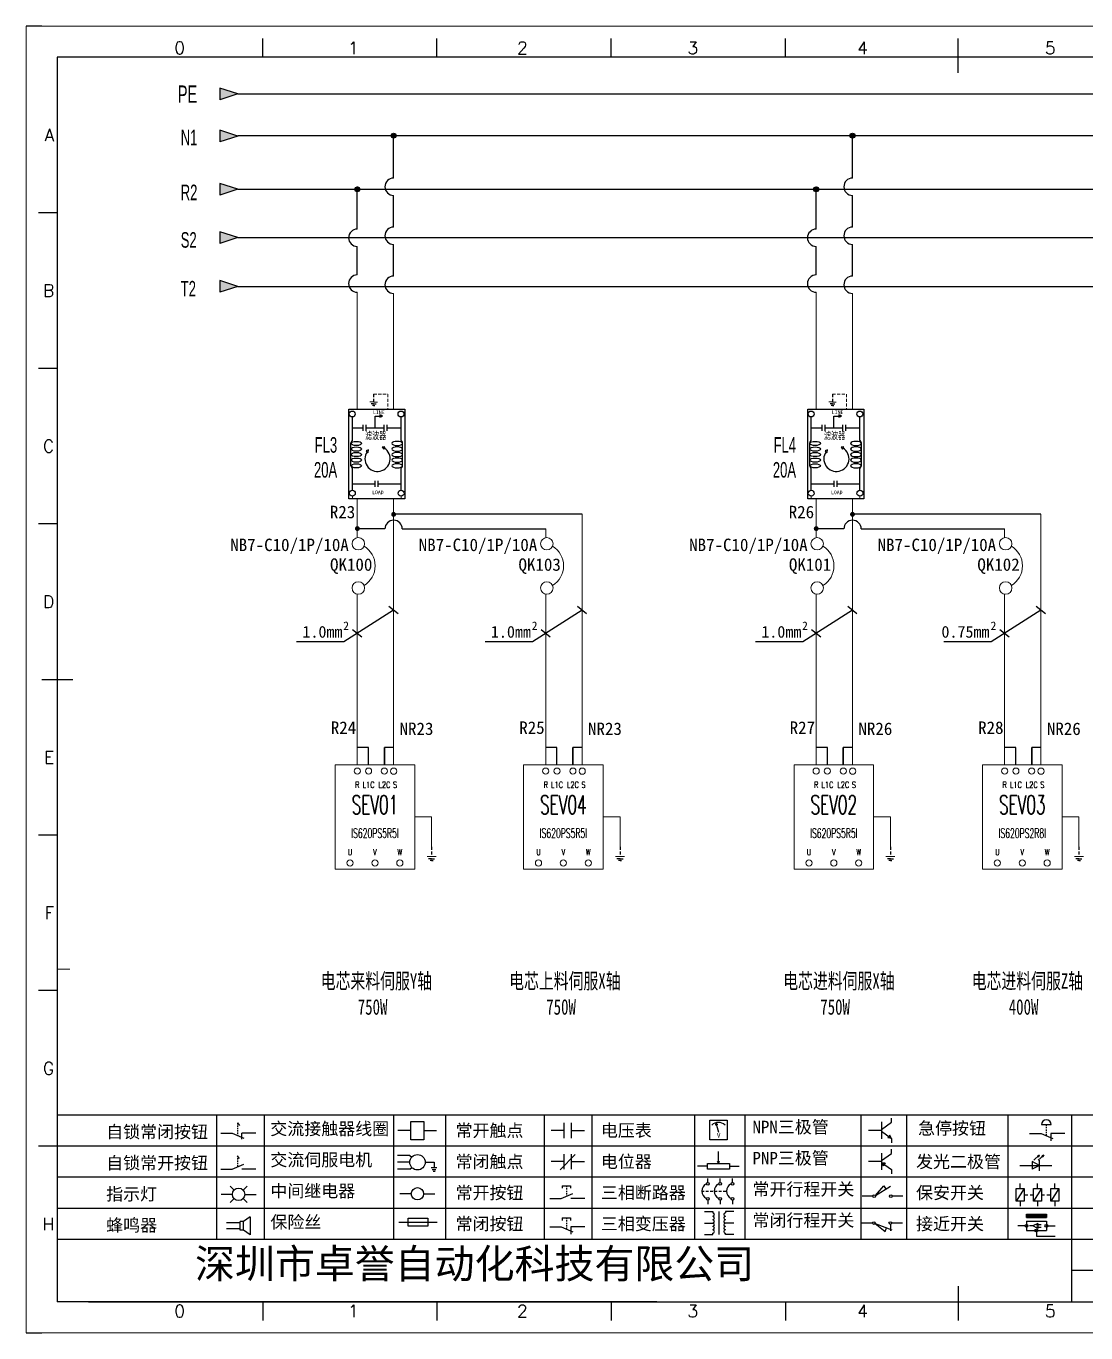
# Model space of a CAD drawing. Header units: millimetres. Extents: x 336 to 12810, y -1577 to 4105.
# Drawn here: x 7607.3 to 7777.6, y -58.4 to 151.6 of the extents above; entities that cross this region are included whole.
import ezdxf
from ezdxf.enums import TextEntityAlignment as Align

# ---------------------------------------------------------------- set-up
doc = ezdxf.new("R2010")
doc.units = ezdxf.units.MM
doc.linetypes.add('DASHED', pattern=[0.75, 0.5, -0.25])
for name, color, linetype in [('0015LEVEL_0', 7, 'Continuous'), ('AE_BOR', 1, 'Continuous'), ('MISC', 2, 'Continuous'), ('SYMS', 7, 'Continuous'), ('主图', 7, 'Continuous')]:
    doc.layers.add(name, color=color, linetype=linetype)
doc.styles.get("Standard").update_dxf_attribs({"font": ''})
doc.styles.add('STYLE1', font='italic.shx', dxfattribs={"width": 0.68, "height": 3, "bigfont": 'xc00.shx'})
doc.styles.add('WD', font='romans.shx', dxfattribs={"width": 0.8, "bigfont": 'gbcbig.shx'})
doc.styles.add('样式 0', font='')
doc.styles.add('样式 8', font='arial.ttf', dxfattribs={"width": 0.6, "height": 2.5})
doc.styles.add('汉字', font='')
doc.styles.get('Standard').set_extended_font_data('SimSun')
doc.styles.get('样式 0').set_extended_font_data('KaiTi_GB2312')
doc.styles.get('汉字').set_extended_font_data('新宋体')

# ---------------------------------------------------------------- blocks, each defined once
blk = doc.blocks.new('*U6')
at = {"linetype": 'ByBlock'}
for p, q in [((-1909.23, -780.45), (-1909.23, -780.67)), ((-1909.23, -780.45), (-1908.92, -780.84)), ((-1909.23, -780.84), (-1909.23, -781.05)), ((-1911.92, -782.07), (-1910.06, -782.07)), ((-1910.06, -782.07), (-1908.18, -782.88)), ((-1909.23, -781.23), (-1909.23, -781.44)), ((-1909.23, -781.61), (-1909.23, -781.83)), ((-1909.23, -782), (-1909.23, -782.21)), ((-1909.23, -782.38), (-1909.23, -782.43)), ((-1908.52, -783.07), (-1908.52, -782.07)), ((-1906.25, -782.07), (-1908.52, -782.07))]:
    blk.add_line(p, q, dxfattribs=at)
blk = doc.blocks.new('*U8')
at = {"linetype": 'ByBlock'}
for p, q in [((-1908.88, -791.17), (-1909.23, -790.71)), ((-1909.23, -790.71), (-1909.23, -790.92)), ((-1909.23, -791.09), (-1909.23, -791.31)), ((-1909.23, -791.48), (-1909.23, -791.69)), ((-1911.92, -792.89), (-1910.06, -792.89)), ((-1910.06, -792.89), (-1908.18, -792.08)), ((-1909.23, -791.86), (-1909.23, -792.08)), ((-1909.23, -792.25), (-1909.23, -792.47)), ((-1906.25, -792.89), (-1908.52, -792.89))]:
    blk.add_line(p, q, dxfattribs=at)
blk = doc.blocks.new('蜂鸣器')
at = {"linetype": 'ByBlock'}
for p, q in [((-1907.17, -795.53), (-1908.25, -796.26)), ((-1907.17, -795.53), (-1907.17, -798.41)), ((-1908.8, -796.48), (-1911.01, -796.48)), ((-1908.8, -797.46), (-1911.01, -797.46)), ((-1908.25, -796.26), (-1908.8, -796.26)), ((-1908.8, -797.68), (-1908.8, -796.26)), ((-1908.25, -797.68), (-1908.8, -797.68)), ((-1908.25, -797.68), (-1908.25, -796.26)), ((-1907.17, -798.41), (-1908.25, -797.68))]:
    blk.add_line(p, q, dxfattribs=at)
blk = doc.blocks.new('指示灯')
at = {"linetype": 'ByBlock'}
for p, q in [((-1854.25, -776.92), (-1856.06, -776.92)), ((-1854.62, -775.59), (-1853.97, -776.23)), ((-1851.9, -775.59), (-1852.54, -776.23)), ((-1852.26, -776.92), (-1850.45, -776.92)), ((-1854.62, -778.25), (-1853.97, -777.61)), ((-1851.9, -778.25), (-1852.54, -777.61))]:
    blk.add_line(p, q, dxfattribs=at)
blk.add_circle((-1853.26, -776.92), 0.992, dxfattribs=at)
blk = doc.blocks.new('交流接触器线圈')
at = {"linetype": 'ByBlock'}
for p, q in [((-1880.82, -781.77), (-1882.87, -781.77)), ((-1878.72, -781.77), (-1876.67, -781.77))]:
    blk.add_line(p, q, dxfattribs=at)
blk.add_lwpolyline([(-1880.82, -780.28), (-1878.72, -780.28), (-1878.72, -783.26), (-1880.82, -783.26)], close=True, dxfattribs=at)
blk = doc.blocks.new('交流伺服电机')
at = {"linetype": 'ByBlock'}
for p, q in [((-1880.97, -785.75), (-1882.94, -785.75)), ((-1880.97, -786.85), (-1882.94, -786.85)), ((-1880.97, -785.75), (-1880.65, -786.03)), ((-1878.49, -786.85), (-1877.07, -786.85)), ((-1877.07, -786.85), (-1877.07, -787.72)), ((-1880.97, -787.94), (-1882.94, -787.94)), ((-1880.97, -787.94), (-1880.65, -787.67)), ((-1877.54, -787.72), (-1876.59, -787.72)), ((-1877.38, -788.01), (-1876.75, -788.01)), ((-1877.23, -788.29), (-1876.9, -788.29))]:
    blk.add_line(p, q, dxfattribs=at)
blk.add_circle((-1879.73, -786.85), 1.24, dxfattribs=at)
blk = doc.blocks.new('中间继电器')
at = {"linetype": 'ByBlock'}
for p, q in [((-1880.72, -791.92), (-1882.54, -791.92)), ((-1878.74, -791.92), (-1876.92, -791.92))]:
    blk.add_line(p, q, dxfattribs=at)
blk.add_circle((-1879.73, -791.92), 0.992, dxfattribs=at)
blk = doc.blocks.new('保险丝')
at = {"linetype": 'ByBlock'}
blk.add_line((-1882.72, -796.49), (-1876.55, -796.49), dxfattribs=at)
blk.add_lwpolyline([(-1881.2, -795.86), (-1878.06, -795.86), (-1878.06, -797.12), (-1881.2, -797.12)], close=True, dxfattribs=at)
blk = doc.blocks.new('常开按钮')
at = {"linetype": 'ByBlock'}
for p, q in [((-1910.06, -787.73), (-1908.18, -786.93)), ((-1909.9, -785.68), (-1908.56, -785.68)), ((-1909.9, -785.68), (-1909.9, -786.07)), ((-1909.23, -785.68), (-1909.23, -785.89)), ((-1909.23, -786.06), (-1909.23, -786.28)), ((-1909.23, -786.45), (-1909.23, -786.67)), ((-1909.23, -786.84), (-1909.23, -787.05)), ((-1909.23, -787.22), (-1909.23, -787.38)), ((-1908.56, -785.68), (-1908.56, -786.07)), ((-1911.92, -787.73), (-1910.06, -787.73)), ((-1906.25, -787.73), (-1908.52, -787.73))]:
    blk.add_line(p, q, dxfattribs=at)
blk = doc.blocks.new('常开触点')
at = {"linetype": 'ByBlock'}
for p, q in [((-1853.82, -782.99), (-1853.82, -780.56)), ((-1852.6, -782.99), (-1852.6, -780.56)), ((-1853.82, -781.77), (-1855.88, -781.77)), ((-1852.6, -781.77), (-1850.55, -781.77))]:
    blk.add_line(p, q, dxfattribs=at)
blk = doc.blocks.new('常闭触点')
at = {"linetype": 'ByBlock'}
for p, q in [((-1853.82, -786.77), (-1855.88, -786.77)), ((-1852.01, -785.66), (-1854.43, -788.1)), ((-1853.82, -787.99), (-1853.82, -785.56)), ((-1852.6, -787.99), (-1852.6, -785.56)), ((-1852.6, -786.77), (-1850.55, -786.77))]:
    blk.add_line(p, q, dxfattribs=at)
blk = doc.blocks.new('常闭按钮')
at = {"linetype": 'ByBlock'}
for p, q in [((-1854.11, -790.83), (-1852.77, -790.83)), ((-1854.11, -790.83), (-1854.11, -791.22)), ((-1853.44, -790.83), (-1853.44, -791.04)), ((-1853.44, -791.21), (-1853.44, -791.43)), ((-1853.44, -791.6), (-1853.44, -791.82)), ((-1852.77, -790.83), (-1852.77, -791.22)), ((-1856.13, -792.28), (-1854.28, -792.28)), ((-1854.28, -792.28), (-1852.4, -793.09)), ((-1853.44, -791.99), (-1853.44, -792.2)), ((-1853.44, -792.37), (-1853.44, -792.53)), ((-1850.47, -792.28), (-1852.73, -792.28)), ((-1852.73, -792.28), (-1852.73, -793.43))]:
    blk.add_line(p, q, dxfattribs=at)
blk = doc.blocks.new('电压表')
at = {"linetype": 'ByBlock'}
for p, q in [((-1814.84, -780.75), (-1814.91, -781.13)), ((-1814.6, -781.05), (-1814.91, -781.13)), ((-1814.84, -780.75), (-1814.46, -782.26)), ((-1814.84, -780.75), (-1814.6, -781.05))]:
    blk.add_line(p, q, dxfattribs=at)
blk.add_lwpolyline([(-1815.84, -780.34), (-1813.07, -780.34), (-1813.07, -783.49), (-1815.84, -783.49)], close=True, dxfattribs=at)
blk.add_arc((-1814.46, -782.26), 1.56, 46.8313, 133.1687, dxfattribs=at)
at = {"linetype": 'ByBlock', "insert": (-1814.7, -782.39), "char_height": 0.75, "width": 0.6768, "attachment_point": 1}
blk.add_mtext('V', dxfattribs=at)
blk = doc.blocks.new('电位器')
at = {"linetype": 'ByBlock'}
for p, q in [((-1814.45, -787.3), (-1814.45, -785.39)), ((-1814.45, -787.3), (-1814.62, -786.96)), ((-1814.62, -786.96), (-1814.27, -786.96)), ((-1814.45, -787.3), (-1814.27, -786.96)), ((-1816.21, -787.75), (-1817.79, -787.75)), ((-1812.68, -787.75), (-1811.1, -787.75))]:
    blk.add_line(p, q, dxfattribs=at)
blk.add_lwpolyline([(-1816.21, -787.3), (-1812.68, -787.3), (-1812.68, -788.2), (-1816.21, -788.2)], close=True, dxfattribs=at)
blk = doc.blocks.new('三相断路器')
at = {"linetype": 'ByBlock'}
for p, q in [((-1816.17, -790.33), (-1816.17, -789.7)), ((-1814.17, -790.33), (-1814.17, -789.7)), ((-1812.18, -790.33), (-1812.18, -789.7)), ((-1817.14, -791.74), (-1816.72, -791.74)), ((-1816.45, -791.74), (-1816.03, -791.74)), ((-1816.17, -793.19), (-1816.17, -793.83)), ((-1815.76, -791.74), (-1815.34, -791.74)), ((-1815.07, -791.74), (-1814.65, -791.74)), ((-1814.38, -791.74), (-1813.96, -791.74)), ((-1814.17, -793.19), (-1814.17, -793.83)), ((-1813.69, -791.74), (-1813.27, -791.74)), ((-1812.18, -793.19), (-1812.18, -793.83))]:
    blk.add_line(p, q, dxfattribs=at)
for centre in [(-1816.17, -790.55), (-1814.17, -790.55), (-1812.18, -790.55), (-1816.17, -792.98), (-1814.17, -792.98), (-1812.18, -792.98)]:
    blk.add_circle(centre, 0.219, dxfattribs=at)
for centre in [(-1815.81, -791.74), (-1813.82, -791.74), (-1811.83, -791.74)]:
    blk.add_arc(centre, 1.32, 115.5791, 244.4209, dxfattribs=at)
blk = doc.blocks.new('三相变压器')
at = {"linetype": 'ByBlock'}
for p, q in [((-1816.69, -795.03), (-1815.37, -795.03)), ((-1815.37, -795.03), (-1815.37, -795.24)), ((-1814.34, -798.7), (-1814.34, -795.04)), ((-1812, -795.03), (-1813.32, -795.03)), ((-1813.32, -795.03), (-1813.32, -795.24)), ((-1816.69, -796.87), (-1815.37, -796.87)), ((-1812, -796.87), (-1813.32, -796.87)), ((-1816.69, -798.71), (-1815.37, -798.71)), ((-1815.37, -798.71), (-1815.37, -798.5)), ((-1813.32, -798.71), (-1813.32, -798.5)), ((-1812, -798.71), (-1813.32, -798.71))]:
    blk.add_line(p, q, dxfattribs=at)
for centre, start, end in [((-1815.37, -795.51), 270, 90), ((-1815.37, -796.06), 270, 90), ((-1813.32, -795.51), 90, 270), ((-1813.32, -796.06), 90, 270), ((-1815.37, -796.6), 270, 90), ((-1815.37, -797.14), 270, 90), ((-1815.37, -797.68), 270, 90), ((-1815.37, -798.23), 270, 90), ((-1813.32, -796.6), 90, 270), ((-1813.32, -797.14), 90, 270), ((-1813.32, -797.68), 90, 270), ((-1813.32, -798.23), 90, 270)]:
    blk.add_arc(centre, 0.271, start, end, dxfattribs=at)
blk = doc.blocks.new('NPN三极管')
at = {"linetype": 'ByBlock'}
for p, q in [((-1785.73, -780.61), (-1785.73, -783.32)), ((-1785.73, -781.82), (-1784.15, -780.66)), ((-1784.15, -780.66), (-1784.15, -779.98)), ((-1785.73, -781.97), (-1787.81, -781.97)), ((-1785.73, -782.11), (-1784.15, -783.27)), ((-1784.41, -782.73), (-1784.74, -783.18)), ((-1784.15, -783.27), (-1784.74, -783.18)), ((-1784.15, -783.27), (-1784.41, -782.73)), ((-1784.15, -783.27), (-1784.15, -783.96))]:
    blk.add_line(p, q, dxfattribs=at)
blk = doc.blocks.new('PNP三极管')
at = {"linetype": 'ByBlock'}
for p, q in [((-1784.9, -785.38), (-1784.9, -788.09)), ((-1783.32, -785.43), (-1783.32, -784.75)), ((-1784.9, -786.74), (-1786.98, -786.74)), ((-1784.9, -786.59), (-1783.32, -785.43)), ((-1784.9, -786.88), (-1783.32, -788.04)), ((-1784.9, -786.88), (-1784.31, -786.97)), ((-1784.9, -786.88), (-1784.64, -787.42)), ((-1784.31, -786.97), (-1784.64, -787.42)), ((-1783.32, -788.04), (-1783.32, -788.73))]:
    blk.add_line(p, q, dxfattribs=at)
blk = doc.blocks.new('常开行程开关')
at = {"linetype": 'ByBlock'}
for p, q in [((-1785.89, -792.17), (-1784.52, -790.62)), ((-1785.89, -792.17), (-1783.43, -790.72)), ((-1784.52, -790.62), (-1784.19, -791.17)), ((-1786.29, -792.3), (-1788.01, -792.3)), ((-1781.48, -792.3), (-1783.21, -792.3))]:
    blk.add_line(p, q, dxfattribs=at)
for centre in [(-1786.07, -792.3), (-1783.42, -792.3)]:
    blk.add_circle(centre, 0.219, dxfattribs=at)
blk = doc.blocks.new('常闭行程开关')
at = {"linetype": 'ByBlock'}
for p, q in [((-1786.34, -796.62), (-1788.07, -796.62)), ((-1785.93, -796.72), (-1783.25, -797.7)), ((-1785.93, -796.72), (-1784.3, -798)), ((-1784.3, -798), (-1784.08, -797.4)), ((-1783.48, -796.84), (-1783.48, -797.85)), ((-1781.54, -796.62), (-1783.26, -796.62))]:
    blk.add_line(p, q, dxfattribs=at)
for centre in [(-1786.12, -796.62), (-1783.48, -796.62)]:
    blk.add_circle(centre, 0.219, dxfattribs=at)
blk = doc.blocks.new('发光二极管')
at = {"linetype": 'ByBlock'}
for p, q in [((-1755.78, -785.92), (-1754.89, -785.14)), ((-1754.89, -785.14), (-1755.2, -785.22)), ((-1755.2, -785.22), (-1755.01, -785.43)), ((-1755.08, -785.92), (-1754.18, -785.14)), ((-1754.89, -785.14), (-1755.01, -785.43)), ((-1754.18, -785.14), (-1754.49, -785.22)), ((-1754.49, -785.22), (-1754.31, -785.43)), ((-1754.18, -785.14), (-1754.31, -785.43)), ((-1758.01, -786.77), (-1752.89, -786.77)), ((-1754.84, -786.77), (-1756.04, -786.16)), ((-1756.04, -786.16), (-1756.04, -787.39)), ((-1754.84, -786.77), (-1756.04, -787.39)), ((-1754.84, -787.63), (-1754.84, -785.92))]:
    blk.add_line(p, q, dxfattribs=at)
blk = doc.blocks.new('保安开关')
at = {"linetype": 'ByBlock'}
for p, q in [((-1757.33, -790.79), (-1758.6, -792.81)), ((-1757.96, -790.79), (-1757.96, -789.97)), ((-1754.54, -790.79), (-1755.81, -792.81)), ((-1755.17, -790.79), (-1755.17, -789.97)), ((-1751.75, -790.79), (-1753.02, -792.81)), ((-1752.39, -790.79), (-1752.39, -789.97)), ((-1757.96, -792.81), (-1757.96, -793.62)), ((-1757.33, -791.8), (-1756.72, -791.8)), ((-1756.35, -791.8), (-1755.89, -791.8)), ((-1755.17, -792.81), (-1755.17, -793.62)), ((-1754.52, -791.8), (-1754.06, -791.8)), ((-1753.69, -791.8), (-1753.08, -791.8)), ((-1752.39, -792.81), (-1752.39, -793.62))]:
    blk.add_line(p, q, dxfattribs=at)
for points in [[(-1758.6, -790.79), (-1757.33, -790.79), (-1757.33, -792.81), (-1758.6, -792.81)], [(-1755.81, -790.79), (-1754.54, -790.79), (-1754.54, -792.81), (-1755.81, -792.81)], [(-1753.02, -790.79), (-1751.75, -790.79), (-1751.75, -792.81), (-1753.02, -792.81)]]:
    blk.add_lwpolyline(points, close=True, dxfattribs=at)
blk = doc.blocks.new('接近开关')
at = {"linetype": 'ByBlock'}
h = blk.add_hatch(dxfattribs=at)
h.set_pattern_fill('ANSI31', color=256, scale=0.01, style=0)
h.set_pattern_definition([(45, (-89.131516, -30.795668), (-0.0224506403, 0.0224506403), [])])
h.paths.add_polyline_path([(-1516.96, -1123.35), (-1516.96, -1122.85), (-1513.76, -1122.85), (-1513.76, -1123.35)])
for p, q in [((-1516.96, -1123.35), (-1516.96, -1122.85)), ((-1516.96, -1122.85), (-1513.76, -1122.85)), ((-1516.96, -1123.35), (-1513.76, -1123.35)), ((-1513.76, -1122.85), (-1513.76, -1123.35)), ((-1517.18, -1124.71), (-1518.36, -1124.71)), ((-1516.96, -1123.95), (-1513.76, -1123.95)), ((-1516.96, -1123.95), (-1516.96, -1125.47)), ((-1516.96, -1125.47), (-1513.76, -1125.47)), ((-1515.91, -1124.71), (-1516.45, -1124.71)), ((-1515.11, -1124.31), (-1515.91, -1124.71)), ((-1515.11, -1125.11), (-1515.91, -1124.71)), ((-1515.33, -1124.53), (-1515.17, -1124.53)), ((-1515.33, -1124.88), (-1515.17, -1124.88)), ((-1515.25, -1124.45), (-1515.25, -1124.61)), ((-1515.11, -1124.31), (-1515.11, -1125.11)), ((-1515.11, -1124.48), (-1514.58, -1124.48)), ((-1515.11, -1124.94), (-1514.58, -1124.94)), ((-1513.76, -1123.95), (-1513.76, -1125.47)), ((-1513.54, -1124.71), (-1512.36, -1124.71)), ((-1515.36, -1125.69), (-1515.36, -1126.36)), ((-1515.36, -1126.36), (-1512.36, -1126.36))]:
    blk.add_line(p, q, dxfattribs=at)
for centre in [(-1516.96, -1124.71), (-1515.36, -1125.47), (-1513.76, -1124.71)]:
    blk.add_circle(centre, 0.225, dxfattribs=at)
blk = doc.blocks.new('急停按钮')
at = {"linetype": 'ByBlock'}
for p, q in [((-1.86, 0), (0, 0)), ((0, 0), (1.88, -0.81)), ((0.06, 1.45), (1.61, 1.45)), ((0.83, 1.45), (0.83, 1.24)), ((0.83, 1.07), (0.83, 0.85)), ((0.83, 0.68), (0.83, 0.47)), ((0.83, 0.29), (0.83, 0.08)), ((3.81, 0), (1.54, 0)), ((1.54, 0), (1.54, -1.15)), ((0.83, -0.09), (0.83, -0.24))]:
    blk.add_line(p, q, dxfattribs=at)
blk.add_arc((0.83, 1.45), 0.774, 0, 180)
blk = doc.blocks.new('电控横A4')
for p, q in [((292, -5), (5, -5)), ((5, -5), (5, -205)), ((10.03, -205), (289.53, -205)), ((130.8, -205), (190.75, -205))]:
    blk.add_line(p, q)
at = {"lineweight": 9, "ltscale": 0.1}
for p, q in [((5, -151.57), (7, -151.57)), ((101.34, -205), (130.8, -205)), ((129.44, -205), (129.44, -205)), ((129.44, -205), (129.44, -205)), ((129.44, -205), (129.44, -205)), ((129.44, -205), (129.44, -205))]:
    blk.add_line(p, q, dxfattribs=at)
at = {"linetype": 'ByBlock'}
for p, q in [((292, -175), (5, -175)), ((292, -180), (5, -180)), ((292, -185), (5, -185)), ((292, -190), (5, -190)), ((292, -195), (5, -195)), ((292, -200), (168.03, -200))]:
    blk.add_line(p, q, dxfattribs=at)
at = {"color": 0, "lineweight": -2}
for p, q in [((30.58, -175), (30.58, -195)), ((38.26, -175), (38.26, -195)), ((59.05, -175), (59.05, -195)), ((67.4, -175), (67.4, -195)), ((83.26, -175), (83.26, -195)), ((90.91, -175), (90.91, -195)), ((107.4, -175), (107.4, -195)), ((115.5, -175), (115.5, -195)), ((134.12, -175), (134.12, -195)), ((141.48, -175), (141.48, -195)), ((157.79, -175), (157.79, -195)), ((168.03, -175), (168.03, -204.92))]:
    blk.add_line(p, q, dxfattribs=at)
at = {"color": 0, "ltscale": 2}
blk.add_line((101.34, -205), (5, -205), dxfattribs=at)
at = {"layer": 'AE_BOR', "lineweight": 30}
for p, q in [((2.53, 0), (0, 0)), ((0, -210), (2.53, -210))]:
    blk.add_line(p, q, dxfattribs=at)
at = {"layer": 'AE_BOR', "color": 1, "lineweight": 15}
for p, q in [((0, 0), (297, 0)), ((0, -210), (0, 0)), ((297, -210), (0, -210))]:
    blk.add_line(p, q, dxfattribs=at)
at = {"layer": 'AE_BOR'}
for p, q in [((38.03, -5), (38.03, -2)), ((66.03, -5), (66.03, -2)), ((94.03, -5), (94.03, -2)), ((122.03, -5), (122.03, -2)), ((149.78, -5), (149.78, -2)), ((5, -30), (2, -30)), ((5, -55), (2, -55)), ((5, -80), (2, -80)), ((5, -130), (2, -130)), ((5, -155), (2, -155)), ((5, -180), (2, -180)), ((38.03, -205), (38.03, -208)), ((66.03, -205), (66.03, -208)), ((94.03, -205), (94.03, -208)), ((122.03, -205), (122.03, -208)), ((149.78, -205), (149.78, -208))]:
    blk.add_line(p, q, dxfattribs=at)
at = {"layer": 'AE_BOR', "color": 2, "lineweight": 30}
for p, q in [((149.78, -7.5), (149.78, -2.5)), ((2.5, -105), (7.5, -105)), ((149.78, -202.5), (149.78, -207.5)), ((149.78, -205), (149.78, -207.5))]:
    blk.add_line(p, q, dxfattribs=at)
at = {"linetype": 'ByBlock'}
for name, p in [('*U6', (1943.19, 604.18)), ('交流接触器线圈', (1942.62, 604.27)), ('常开触点', (1940.27, 604.3)), ('电压表', (1925.71, 604.52)), ('NPN三极管', (1923.2, 604.5)), ('PNP三极管', (1922.37, 604.27)), ('*U8', (1943.19, 609.18)), ('交流伺服电机', (1942.62, 604.27)), ('常闭触点', (1940.27, 604.3)), ('电位器', (1925.71, 604.52)), ('发光二极管', (1917.72, 603.69)), ('指示灯', (1887.41, 589.18)), ('中间继电器', (1942.62, 604.27)), ('常开按钮', (1996.06, 599.3)), ('三相断路器', (1925.71, 604.52)), ('常开行程开关', (1922.37, 604.27)), ('保安开关', (1917.72, 603.98)), ('三相变压器', (1925.71, 604.52)), ('接近开关', (1677.72, 931.9)), ('蜂鸣器', (1943.19, 604.18)), ('保险丝', (1942.62, 604.27)), ('常闭按钮', (1940.27, 599.3)), ('常闭行程开关', (1922.37, 604.27))]:
    blk.add_blockref(name, p, dxfattribs=at)
blk.add_blockref('急停按钮', (163.12, -177.98))
at = {"char_height": 2, "attachment_point": 1, "style": '汉字'}
for s, insert in [('{\\fKaiTi_GB2312|b0|i0|c134|p49;自锁常闭按钮}', (12.86, -176.69)), ('{\\fKaiTi_GB2312|b0|i0|c134|p49;交流接触器线圈}', (39.25, -176.19)), ('{\\fKaiTi_GB2312|b0|i0|c134|p49;常开触点}', (69.01, -176.48)), ('{\\fKaiTi_GB2312|b0|i0|c134|p49;电压表}', (92.37, -176.47)), ('{\\fKaiTi_GB2312|b0|i0|c134|p49;NPN三极管}', (116.73, -175.91)), ('{\\fKaiTi_GB2312|b0|i0|c134|p49;急停按钮}', (143.35, -176.12)), ('{\\fKaiTi_GB2312|b0|i0|c134|p49;自锁常开按钮}', (12.86, -181.69)), ('{\\fKaiTi_GB2312|b0|i0|c134|p49;交流伺服电机}', (39.25, -181.19)), ('{\\fKaiTi_GB2312|b0|i0|c134|p49;常闭触点}', (69.01, -181.48)), ('{\\fKaiTi_GB2312|b0|i0|c134|p49;电位器}', (92.37, -181.47)), ('{\\fKaiTi_GB2312|b0|i0|c134|p49;PNP三极管}', (116.73, -180.91)), ('{\\fKaiTi_GB2312|b0|i0|c134|p49;发光二极管}', (143.02, -181.48)), ('{\\fKaiTi_GB2312|b0|i0|c134|p49;指示灯}', (12.86, -186.69)), ('{\\fKaiTi_GB2312|b0|i0|c134|p49;中间继电器}', (39.25, -186.19)), ('{\\fKaiTi_GB2312|b0|i0|c134|p49;常开按钮}', (69.01, -186.48)), ('{\\fKaiTi_GB2312|b0|i0|c134|p49;三相断路器}', (92.37, -186.47)), ('{\\fKaiTi_GB2312|b0|i0|c134|p49;常开行程开关}', (116.73, -185.91)), ('{\\fKaiTi_GB2312|b0|i0|c134|p49;保安开关}', (143.02, -186.48)), ('{\\fKaiTi_GB2312|b0|i0|c134|p49;保险丝}', (39.25, -191.19)), ('{\\fKaiTi_GB2312|b0|i0|c134|p49;常闭行程开关}', (116.73, -190.91)), ('{\\fKaiTi_GB2312|b0|i0|c134|p49;蜂鸣器}', (12.86, -191.69)), ('{\\fKaiTi_GB2312|b0|i0|c134|p49;常闭按钮}', (69.01, -191.48)), ('{\\fKaiTi_GB2312|b0|i0|c134|p49;三相变压器}', (92.37, -191.47)), ('{\\fKaiTi_GB2312|b0|i0|c134|p49;接近开关}', (143.02, -191.48))]:
    blk.add_mtext(s, dxfattribs=dict(at, insert=insert))
at = {"color": 0, "lineweight": -2, "insert": (27.14, -196.53), "char_height": 4.7064, "width": 96.1138, "attachment_point": 1}
blk.add_mtext('深圳市卓誉自动化科技有限公司', dxfattribs=at)
at = {"layer": 'AE_BOR', "style": 'WD'}
for s, p in [('0', (24.67, -4.5)), ('1', (52.6, -4.5)), ('2', (79.75, -4.5)), ('3', (107.15, -4.5)), ('4', (134.45, -4.5)), ('5', (164.59, -4.5)), ('0', (24.67, -207.5)), ('1', (52.6, -207.5)), ('2', (79.75, -207.5)), ('3', (107.15, -207.5)), ('4', (134.45, -207.5)), ('5', (164.59, -207.5))]:
    blk.add_text(s, height=2, dxfattribs=at).set_placement(p, align=Align.CENTER)
for s, p in [('A', (4.5, -17.5)), ('B', (4.5, -42.5)), ('C', (4.5, -67.5)), ('D', (4.5, -92.5)), ('E', (4.5, -117.5)), ('F', (4.5, -142.5)), ('G', (4.5, -167.5)), ('H', (4.5, -192.5))]:
    blk.add_text(s, height=2, dxfattribs=at).set_placement(p, align=Align.MIDDLE_RIGHT)
blk = doc.blocks.new('WDDOT')
blk.add_hatch(color=256).paths.add_polyline_path([(0.5, 0, 1), (-0.5, 0, 1)])
blk.add_circle((0, 0), 0.5)
blk = doc.blocks.new('SEV_Sch')
at = {"lineweight": 0}
for p, q in [((10.39, -8.37), (13.1, -8.37)), ((13.1, -8.37), (13.1, -13.16))]:
    blk.add_line(p, q, dxfattribs=at)
at = {"color": 2, "linetype": 'DASHED'}
blk.add_line((13.1, -13.16), (13.1, -14.72), dxfattribs=at)
at = {"color": 2, "lineweight": 0}
for p, q in [((13.1, -14.72), (12.37, -14.72)), ((13.11, -14.72), (13.83, -14.72))]:
    blk.add_line(p, q, dxfattribs=at)
at = {"color": 2}
for p, q in [((13.1, -15.09), (12.61, -15.09)), ((13.1, -15.39), (12.85, -15.39)), ((13.1, -15.09), (13.58, -15.09)), ((13.1, -15.39), (13.34, -15.39))]:
    blk.add_line(p, q, dxfattribs=at)
at = {"lineweight": 0}
blk.add_lwpolyline([(-2.39, 0), (10.39, 0), (10.39, -16.75), (-2.39, -16.75)], close=True, dxfattribs=at)
for centre in [(1.16, -1), (2.97, -1), (5.52, -1), (7.02, -1.01), (0, -15.75), (4, -15.75), (8, -15.75)]:
    blk.add_circle(centre, 0.5, dxfattribs=at)
at = {"lineweight": 0, "style": 'WD'}
for s, width, p in [('R', 0.7, (1.16, -3.7)), ('L1C', 0.7, (2.97, -3.7)), ('L2C', 0.7, (5.52, -3.7)), ('S', 0.7, (7.23, -3.7)), ('U', 0.6, (0, -14.52)), ('V', 0.6, (4, -14.52)), ('W', 0.6, (8, -14.52))]:
    blk.add_text(s, height=1, dxfattribs=dict(at, width=width)).set_placement(p, align=Align.CENTER)
at = {"lineweight": 0, "style": 'WD', "width": 0.8}
for tag, height, p in [('编号', 3, (4, -7.9)), ('型号', 1.5, (4, -11.72))]:
    blk.add_attdef(tag, text='', height=height, dxfattribs=at).set_placement(p, align=Align.CENTER)

msp = doc.modelspace()

# ---------------------------------------------------------------- hatches: boundary and pattern name
for points in [[(7638.4, 133.044), (7638.4, 134.915), (7641.319, 133.98)], [(7666.727, 134.034, 1), (7665.941, 134.034, 1)], [(7740.472, 134.034, 1), (7739.686, 134.034, 1)], [(7638.4, 126.349), (7641.319, 125.414), (7638.4, 124.479)], [(7660.886, 125.418, 1), (7660.1, 125.418, 1)], [(7734.632, 125.418, 1), (7733.845, 125.418, 1)], [(7638.4, 118.591), (7641.319, 117.656), (7638.4, 116.721)], [(7638.4, 110.757), (7641.319, 109.821), (7638.4, 108.886)]]:
    msp.add_hatch(color=256).paths.add_polyline_path(points)
h = msp.add_hatch(color=256)
edge = h.paths.add_edge_path()
edge.add_arc((7666.333, 73.174), 0.393, 0, 360)
h = msp.add_hatch(color=256)
edge = h.paths.add_edge_path()
edge.add_arc((7740.078, 73.174), 0.393, 0, 360)
h = msp.add_hatch(color=256)
edge = h.paths.add_edge_path()
edge.add_arc((7660.502, 70.89), 0.393, 0, 360)
h = msp.add_hatch(color=256)
edge = h.paths.add_edge_path()
edge.add_arc((7734.248, 70.89), 0.393, 0, 360)
at = {"layer": 'MISC'}
msp.add_hatch(color=256, dxfattribs=at).paths.add_polyline_path([(7638.4, 141.679), (7641.319, 140.744), (7638.4, 139.809)])

# ---------------------------------------------------------------- linework, layer by layer
for p, q in [((7638.4, 134.915), (7638.4, 133.044)), ((7641.319, 133.98), (7638.4, 134.915)), ((7641.319, 133.98), (7638.4, 133.044)), ((7638.4, 126.349), (7638.4, 124.479)), ((7641.319, 125.414), (7638.4, 126.349)), ((7641.319, 125.414), (7638.4, 124.479)), ((7641.319, 125.418), (7672.411, 125.418)), ((7672.411, 125.418), (7725.086, 125.418)), ((7725.086, 125.418), (7877.022, 125.418)), ((7638.4, 118.591), (7638.4, 116.721)), ((7641.319, 117.656), (7638.4, 118.591)), ((7641.319, 117.656), (7638.4, 116.721)), ((7641.319, 117.656), (7672.404, 117.656)), ((7672.404, 117.656), (7725.086, 117.656)), ((7725.086, 117.656), (7876.915, 117.656)), ((7638.4, 110.757), (7638.4, 108.886)), ((7641.319, 109.821), (7638.4, 110.757)), ((7641.319, 109.821), (7638.4, 108.886)), ((7641.319, 109.821), (7672.404, 109.821)), ((7672.404, 109.821), (7725.086, 109.821)), ((7723.021, 109.821), (7877.01, 109.821)), ((7696.623, 73.209), (7666.334, 73.209)), ((7770.368, 73.209), (7740.079, 73.209)), ((7664.94, 70.836), (7660.493, 70.836)), ((7667.728, 70.836), (7690.782, 70.836)), ((7738.685, 70.836), (7734.238, 70.836)), ((7741.473, 70.836), (7764.527, 70.836)), ((7666.334, 57.807), (7658.337, 52.683)), ((7696.623, 57.807), (7688.626, 52.683)), ((7740.079, 57.807), (7732.083, 52.683)), ((7770.368, 57.807), (7762.371, 52.683)), ((7658.337, 52.683), (7650.742, 52.683)), ((7688.626, 52.683), (7681.031, 52.683)), ((7732.083, 52.683), (7724.487, 52.683)), ((7762.371, 52.683), (7754.776, 52.683)), ((7662.296, 35.684), (7660.493, 35.684)), ((7662.296, 32.916), (7662.296, 35.684)), ((7666.334, 35.684), (7664.848, 35.684)), ((7664.848, 32.916), (7664.848, 35.684)), ((7664.848, 35.684), (7664.848, 32.916)), ((7692.585, 35.684), (7690.782, 35.684)), ((7692.585, 32.916), (7692.585, 35.684)), ((7696.623, 35.684), (7695.137, 35.684)), ((7695.137, 35.684), (7695.137, 32.916)), ((7695.137, 32.916), (7695.137, 35.684)), ((7736.042, 35.684), (7734.238, 35.684)), ((7736.042, 32.916), (7736.042, 35.684)), ((7740.079, 35.684), (7738.593, 35.684)), ((7738.593, 35.684), (7738.593, 32.916)), ((7738.593, 32.916), (7738.593, 35.684)), ((7766.331, 35.684), (7764.527, 35.684)), ((7766.331, 32.916), (7766.331, 35.684)), ((7770.368, 35.684), (7768.882, 35.684)), ((7768.882, 32.916), (7768.882, 35.684)), ((7768.882, 35.684), (7768.882, 32.916)), ((7664.848, 32.916), (7664.848, 32.916)), ((7695.137, 32.916), (7695.137, 32.916)), ((7738.593, 32.916), (7738.593, 32.916)), ((7768.882, 32.916), (7768.882, 32.916))]:
    msp.add_line(p, q)
at = {"color": 0}
msp.add_line((7877.022, 133.984), (7641.319, 133.984), dxfattribs=at)
at = {"color": 0, "ltscale": 2}
for p, q in [((7666.334, 127.22), (7666.334, 134.234)), ((7740.079, 127.22), (7740.079, 134.234)), ((7660.535, 125.561), (7660.142, 125.561)), ((7660.493, 119.016), (7660.493, 125.418)), ((7666.334, 119.345), (7666.334, 124.431)), ((7734.281, 125.561), (7733.887, 125.561)), ((7734.238, 119.016), (7734.238, 125.418)), ((7740.079, 119.345), (7740.079, 124.431)), ((7660.493, 111.659), (7660.493, 116.227)), ((7666.334, 111.47), (7666.334, 116.556)), ((7734.238, 111.659), (7734.238, 116.227)), ((7740.079, 111.47), (7740.079, 116.556))]:
    msp.add_line(p, q, dxfattribs=at)
at = {"linetype": 'Continuous', "lineweight": 0}
for p, q in [((7660.493, 90.06), (7660.493, 108.871)), ((7666.334, 90.06), (7666.334, 108.681)), ((7734.238, 90.06), (7734.238, 108.871)), ((7740.079, 90.06), (7740.079, 108.681)), ((7660.493, 69.441), (7660.493, 75.649)), ((7666.334, 60.693), (7666.334, 75.649)), ((7734.238, 69.441), (7734.238, 75.649)), ((7740.079, 60.693), (7740.079, 75.649)), ((7696.623, 60.693), (7696.623, 73.209)), ((7770.368, 60.693), (7770.368, 73.209)), ((7690.782, 69.441), (7690.782, 70.836)), ((7764.527, 69.441), (7764.527, 70.836)), ((7660.493, 32.916), (7660.493, 60.359)), ((7666.334, 32.916), (7666.334, 60.693)), ((7690.782, 32.916), (7690.782, 60.359)), ((7696.623, 32.916), (7696.623, 60.693)), ((7734.238, 32.916), (7734.238, 60.359)), ((7740.079, 32.916), (7740.079, 60.693)), ((7764.527, 32.916), (7764.527, 60.359)), ((7770.368, 32.916), (7770.368, 60.693))]:
    msp.add_line(p, q, dxfattribs=at)
at = {"color": 2, "linetype": 'DASHED'}
for p, q in [((7663.12, 92.511), (7663.12, 91.238)), ((7736.866, 92.511), (7736.866, 91.238))]:
    msp.add_line(p, q, dxfattribs=at)
at = {"color": 2, "linetype": 'DASHED', "lineweight": 0}
for p, q in [((7663.12, 92.511), (7665.38, 92.511)), ((7665.38, 92.511), (7665.38, 90.06)), ((7736.866, 92.511), (7739.126, 92.511)), ((7739.126, 92.511), (7739.126, 90.06))]:
    msp.add_line(p, q, dxfattribs=at)
at = {"color": 2, "lineweight": 0}
for p, q in [((7663.12, 91.238), (7662.526, 91.238)), ((7663.13, 91.232), (7663.724, 91.232)), ((7736.866, 91.238), (7736.271, 91.238)), ((7736.875, 91.232), (7737.47, 91.232))]:
    msp.add_line(p, q, dxfattribs=at)
at = {"color": 2}
for p, q in [((7663.12, 90.931), (7662.724, 90.931)), ((7663.12, 90.687), (7662.918, 90.687)), ((7663.12, 90.931), (7663.517, 90.931)), ((7663.12, 90.687), (7663.323, 90.687)), ((7736.866, 90.931), (7736.47, 90.931)), ((7736.866, 90.687), (7736.664, 90.687)), ((7736.866, 90.931), (7737.262, 90.931)), ((7736.866, 90.687), (7737.068, 90.687))]:
    msp.add_line(p, q, dxfattribs=at)
at = {"lineweight": 0}
for p, q in [((7659.697, 76.099), (7659.697, 75.649)), ((7667.531, 76.099), (7667.531, 75.649)), ((7733.442, 76.099), (7733.442, 75.649)), ((7741.277, 76.099), (7741.277, 75.649))]:
    msp.add_line(p, q, dxfattribs=at)
for points in [[(7659.147, 90.06), (7668.131, 90.06), (7668.131, 75.649), (7659.147, 75.649)], [(7732.892, 90.06), (7741.876, 90.06), (7741.876, 75.649), (7732.892, 75.649)]]:
    msp.add_lwpolyline(points, close=True)
for centre in [(7666.334, 134.034), (7740.079, 134.034), (7660.493, 125.418), (7734.238, 125.418)]:
    msp.add_circle(centre, 0.393)
for centre in [(7660.657, 68.454), (7690.946, 68.454), (7734.402, 68.454), (7764.691, 68.454), (7660.657, 61.345), (7690.946, 61.345), (7734.402, 61.345), (7764.691, 61.345)]:
    msp.add_circle(centre, 1, dxfattribs=at)
at = {"color": 0, "ltscale": 2}
for centre, start, end in [((7666.334, 125.825), 90, 270), ((7740.079, 125.825), 90, 270), ((7660.493, 117.622), 90, 270), ((7666.334, 117.95), 90, 270), ((7734.238, 117.622), 90, 270), ((7740.079, 117.95), 90, 270), ((7660.493, 110.265), 90, 270), ((7666.334, 110.075), 90, 270), ((7734.238, 110.265), 90, 270), ((7740.079, 110.075), 90, 270), ((7666.334, 70.836), 0, 180), ((7740.079, 70.836), 0, 180)]:
    msp.add_arc(centre, 1.394, start, end, dxfattribs=at)
at = {"lineweight": 0}
for centre in [(7659.664, 64.9), (7689.953, 64.9), (7733.409, 64.9), (7763.698, 64.9)]:
    msp.add_arc(centre, 3.691, 301.18201, 58.81799, dxfattribs=at)
at = {"layer": '0015LEVEL_0'}
for p, q in [((7659.697, 85.048), (7659.697, 88.831)), ((7663.355, 87.071), (7663.355, 88.982)), ((7663.355, 88.982), (7664.177, 88.982)), ((7664.177, 88.724), (7664.177, 89.239)), ((7664.298, 88.773), (7664.298, 89.19)), ((7664.406, 88.817), (7664.406, 89.146)), ((7664.515, 88.861), (7664.515, 89.102)), ((7667.531, 85.048), (7667.531, 88.831)), ((7733.442, 85.048), (7733.442, 88.831)), ((7737.1, 87.071), (7737.1, 88.982)), ((7737.1, 88.982), (7737.922, 88.982)), ((7737.922, 88.724), (7737.922, 89.239)), ((7738.043, 88.773), (7738.043, 89.19)), ((7738.152, 88.817), (7738.152, 89.146)), ((7738.261, 88.861), (7738.261, 89.102)), ((7741.277, 85.048), (7741.277, 88.831)), ((7659.697, 87.071), (7661.437, 87.071)), ((7661.437, 86.589), (7661.437, 87.554)), ((7661.919, 86.589), (7661.919, 87.554)), ((7661.919, 87.071), (7664.79, 87.071)), ((7664.79, 86.589), (7664.79, 87.554)), ((7665.272, 86.589), (7665.272, 87.554)), ((7665.272, 87.071), (7667.531, 87.071)), ((7733.442, 87.071), (7735.183, 87.071)), ((7735.183, 86.589), (7735.183, 87.554)), ((7735.665, 86.589), (7735.665, 87.554)), ((7735.665, 87.071), (7738.536, 87.071)), ((7738.536, 86.589), (7738.536, 87.554)), ((7739.017, 86.589), (7739.017, 87.554)), ((7739.017, 87.071), (7741.277, 87.071)), ((7659.476, 80.976), (7659.476, 84.651)), ((7667.752, 80.976), (7667.752, 84.651)), ((7733.221, 80.976), (7733.221, 84.651)), ((7741.498, 80.976), (7741.498, 84.651)), ((7659.697, 77.05), (7659.697, 80.58)), ((7667.531, 77.05), (7667.531, 80.58)), ((7733.442, 77.05), (7733.442, 80.58)), ((7741.277, 77.05), (7741.277, 80.58)), ((7659.697, 78.096), (7663.373, 78.096)), ((7663.373, 77.613), (7663.373, 78.579)), ((7663.855, 77.613), (7663.855, 78.579)), ((7663.855, 78.096), (7667.531, 78.096)), ((7733.442, 78.096), (7737.119, 78.096)), ((7737.119, 77.613), (7737.119, 78.579)), ((7737.6, 77.613), (7737.6, 78.579)), ((7737.6, 78.096), (7741.277, 78.096))]:
    msp.add_line(p, q, dxfattribs=at)
for points in [[(7664.497, 83.977), (7664.732, 83.632), (7664.914, 84.008)], [(7738.242, 83.977), (7738.477, 83.632), (7738.659, 84.008)], [(7662.306, 83.522), (7661.916, 83.373), (7662.24, 83.109)], [(7736.052, 83.522), (7735.661, 83.373), (7735.985, 83.109)]]:
    msp.add_lwpolyline(points, close=True, dxfattribs=at)
for centre in [(7659.679, 89.306), (7667.513, 89.306), (7733.424, 89.306), (7741.259, 89.306), (7659.697, 76.574), (7667.531, 76.574), (7733.442, 76.574), (7741.277, 76.574)]:
    msp.add_circle(centre, 0.476, dxfattribs=at)
for centre, radius, start, end in [((7659.942, 84.651), 0.466, 121.74768, 180), ((7667.286, 84.651), 0.466, 0, 58.25232), ((7733.687, 84.651), 0.466, 121.74768, 180), ((7741.032, 84.651), 0.466, 0, 58.25232), ((7663.751, 82.101), 2.025, 145.73827, 58.06616), ((7737.497, 82.101), 2.025, 145.73827, 58.06616), ((7659.942, 80.976), 0.466, 180, 238.25232), ((7667.286, 80.976), 0.466, 301.74768, 0), ((7733.687, 80.976), 0.466, 180, 238.25232), ((7741.032, 80.976), 0.466, 301.74768, 0)]:
    msp.add_arc(centre, radius, start, end, dxfattribs=at)
for centre in [(7660.334, 84.574), (7660.334, 83.667), (7734.08, 84.574), (7734.08, 83.667), (7660.334, 82.787), (7660.334, 81.894), (7734.08, 82.787), (7734.08, 81.894), (7660.334, 80.976), (7734.08, 80.976)]:
    msp.add_ellipse(centre, major_axis=(0.858, 0), ratio=0.3930796, dxfattribs=at)
at = {"layer": '0015LEVEL_0', "extrusion": (0, 0, -1)}
for centre in [(7666.894, 84.574), (7666.894, 83.667), (7740.639, 84.574), (7740.639, 83.667), (7666.894, 82.787), (7666.894, 81.894), (7740.639, 82.787), (7740.639, 81.894), (7666.894, 80.976), (7740.639, 80.976)]:
    msp.add_ellipse(centre, major_axis=(-0.858, 0), ratio=0.3930796, dxfattribs=at)
at = {"layer": 'MISC'}
for p, q in [((7638.4, 141.679), (7638.4, 139.809)), ((7641.319, 140.744), (7638.4, 141.679)), ((7641.319, 140.744), (7638.4, 139.809)), ((7641.319, 140.748), (7877.022, 140.748))]:
    msp.add_line(p, q, dxfattribs=at)
at = {"layer": '主图', "linetype": 'ByBlock'}
for p, q in [((7665.578, 58.416), (7667.056, 57.226)), ((7695.867, 58.416), (7697.345, 57.226)), ((7739.324, 58.416), (7740.801, 57.226)), ((7769.613, 58.416), (7771.09, 57.226)), ((7659.74, 54.659), (7661.217, 53.469)), ((7690.028, 54.659), (7691.506, 53.469)), ((7733.485, 54.659), (7734.963, 53.469)), ((7763.774, 54.659), (7765.251, 53.469))]:
    msp.add_line(p, q, dxfattribs=at)

# ---------------------------------------------------------------- block references
msp.add_blockref('电控横A4', (7607.271, 151.639))
at = {"lineweight": 0}
ref = msp.add_blockref('SEV_Sch', (7659.33, 32.916), dxfattribs=at)
ref.add_attrib('型号', 'IS620PS5R5I', dxfattribs={"lineweight": 0, "height": 1.5, "style": 'WD', "width": 0.6}).set_placement((7663.329, 21.196), align=Align.CENTER)
ref.add_attrib('编号', 'SEV01', dxfattribs={"lineweight": 0, "height": 3, "style": 'WD', "width": 0.6}).set_placement((7663.329, 25.021), align=Align.CENTER)
ref = msp.add_blockref('SEV_Sch', (7689.619, 32.916), dxfattribs=at)
ref.add_attrib('型号', 'IS620PS5R5I', dxfattribs={"lineweight": 0, "height": 1.5, "style": 'WD', "width": 0.6}).set_placement((7693.618, 21.196), align=Align.CENTER)
ref.add_attrib('编号', 'SEV04', dxfattribs={"lineweight": 0, "height": 3, "style": 'WD', "width": 0.6}).set_placement((7693.618, 25.021), align=Align.CENTER)
ref = msp.add_blockref('SEV_Sch', (7733.075, 32.916), dxfattribs=at)
ref.add_attrib('型号', 'IS620PS5R5I', dxfattribs={"lineweight": 0, "height": 1.5, "style": 'WD', "width": 0.6}).set_placement((7737.075, 21.196), align=Align.CENTER)
ref.add_attrib('编号', 'SEV02', dxfattribs={"lineweight": 0, "height": 3, "style": 'WD', "width": 0.6}).set_placement((7737.075, 25.021), align=Align.CENTER)
ref = msp.add_blockref('SEV_Sch', (7763.364, 32.916), dxfattribs=at)
ref.add_attrib('型号', 'IS620PS2R8I', dxfattribs={"lineweight": 0, "height": 1.5, "style": 'WD', "width": 0.6}).set_placement((7767.363, 21.196), align=Align.CENTER)
ref.add_attrib('编号', 'SEV03', dxfattribs={"lineweight": 0, "height": 3, "style": 'WD', "width": 0.6}).set_placement((7767.363, 25.021), align=Align.CENTER)
at = {"layer": 'SYMS', "lineweight": -3, "xscale": 0.5, "yscale": 0.5, "zscale": 0.5}
for p in [(7660.535, 125.561), (7734.281, 125.561)]:
    msp.add_blockref('WDDOT', p, dxfattribs=at)

# ---------------------------------------------------------------- texts
at = {"style": '汉字'}
for s, p in [('QK100', (7659.512, 65.109)), ('QK103', (7689.801, 65.109)), ('QK101', (7733.257, 65.109)), ('QK102', (7763.546, 65.109))]:
    msp.add_text(s, height=2, dxfattribs=at).set_placement(p, align=Align.MIDDLE_CENTER)
at = {"color": 0}
for s, p in [('1.0mm', (7651.679, 53.359)), ('1.0mm', (7681.968, 53.359)), ('1.0mm', (7725.425, 53.359)), ('0.75mm', (7754.376, 53.359))]:
    msp.add_text(s, height=1.89, dxfattribs=at).set_placement(p)
at = {"color": 3, "char_height": 2.5, "width": 4.96666, "attachment_point": 1, "style": '样式 8'}
for s, insert in [('N1', (7632.116, 134.998)), ('R2', (7632.116, 126.169)), ('S2', (7632.116, 118.535)), ('T2', (7632.116, 110.691))]:
    msp.add_mtext(s, dxfattribs=dict(at, insert=insert))
at = {"color": 0, "char_height": 1.35, "width": 2.39904, "attachment_point": 1}
for insert in [(7658.24, 55.953), (7688.529, 55.953), (7731.985, 55.953), (7762.274, 55.953)]:
    msp.add_mtext('2', dxfattribs=dict(at, insert=insert))
at = {"color": 0, "lineweight": -2, "char_height": 2.5, "width": 32.93073, "attachment_point": 1}
for s, insert in [('{\\W0.7;\\C256;电芯来料伺服Y轴\\P     750W}', (7654.619, -0.56)), ('{\\W0.7;\\C256;电芯上料伺服X轴\\P     750W}', (7684.908, -0.56)), ('{\\W0.7;\\C256;电芯进料伺服X轴\\P     750W}', (7728.951, -0.56)), ('{\\W0.7;\\C256;电芯进料伺服Z轴\\P     400W}', (7759.24, -0.56))]:
    msp.add_mtext(s, dxfattribs=dict(at, insert=insert))
at = {"lineweight": 0, "style": '样式 8', "width": 0.6}
for tag, p in [('FL3', (7657.261, 83.086)), ('FL4', (7731.006, 83.086)), ('20A', (7657.261, 79.086)), ('20A', (7731.006, 79.086))]:
    msp.add_attdef(tag, text='', height=2.5, dxfattribs=at).set_placement(p, align=Align.RIGHT)
at = {"layer": '0015LEVEL_0', "char_height": 1.18956, "attachment_point": 1, "style": 'STYLE1'}
for insert in [(7661.746, 86.441), (7735.491, 86.441)]:
    msp.add_mtext('{\\fSimSun|b0|i0|c134|p32;滤波器}', dxfattribs=dict(at, insert=insert))
at = {"layer": 'MISC', "insert": (7631.653, 142.099), "char_height": 2.772, "width": 4.96666, "attachment_point": 1, "style": '样式 8'}
msp.add_mtext('PE', dxfattribs=at)
at = {"layer": 'MISC', "color": 0, "attachment_point": 1, "style": '样式 0'}
for s, insert, char_height, width in [('{\\fSimSun|b0|i0|c134|p2;LINE}', (7663.015, 89.889), 0.59478, 1.49196), ('{\\fSimSun|b0|i0|c134|p2;LINE}', (7736.76, 89.889), 0.59478, 1.49196), ('{\\fSimSun|b0|i0|c134|p2;LOAD}', (7662.874, 77.011), 0.59478, 1.49196), ('{\\fSimSun|b0|i0|c134|p2;LOAD}', (7736.62, 77.011), 0.59478, 1.49196), ('{\\fSimSun|b0|i0|c134|p2;NB7-C10/1P/10A}', (7640.08, 69.277), 2, 9.98661), ('{\\fSimSun|b0|i0|c134|p2;NB7-C10/1P/10A}', (7670.369, 69.277), 2, 9.98661), ('{\\fSimSun|b0|i0|c134|p2;NB7-C10/1P/10A}', (7713.826, 69.277), 2, 9.98661), ('{\\fSimSun|b0|i0|c134|p2;NB7-C10/1P/10A}', (7744.114, 69.277), 2, 9.98661)]:
    msp.add_mtext(s, dxfattribs=dict(at, insert=insert, char_height=char_height, width=width))
at = {"layer": 'MISC', "color": 3, "char_height": 2, "width": 5.01683, "attachment_point": 1, "style": '样式 0'}
for s, insert in [('R23', (7656.083, 74.557)), ('R26', (7729.828, 74.557)), ('R24', (7656.233, 39.903)), ('R25', (7686.522, 39.903)), ('R27', (7729.978, 39.903)), ('R28', (7760.267, 39.903)), ('NR23', (7667.288, 39.724)), ('NR23', (7697.577, 39.724)), ('NR26', (7741.033, 39.724)), ('NR26', (7771.322, 39.724))]:
    msp.add_mtext(s, dxfattribs=dict(at, insert=insert))

doc.saveas('drawing.dxf')
